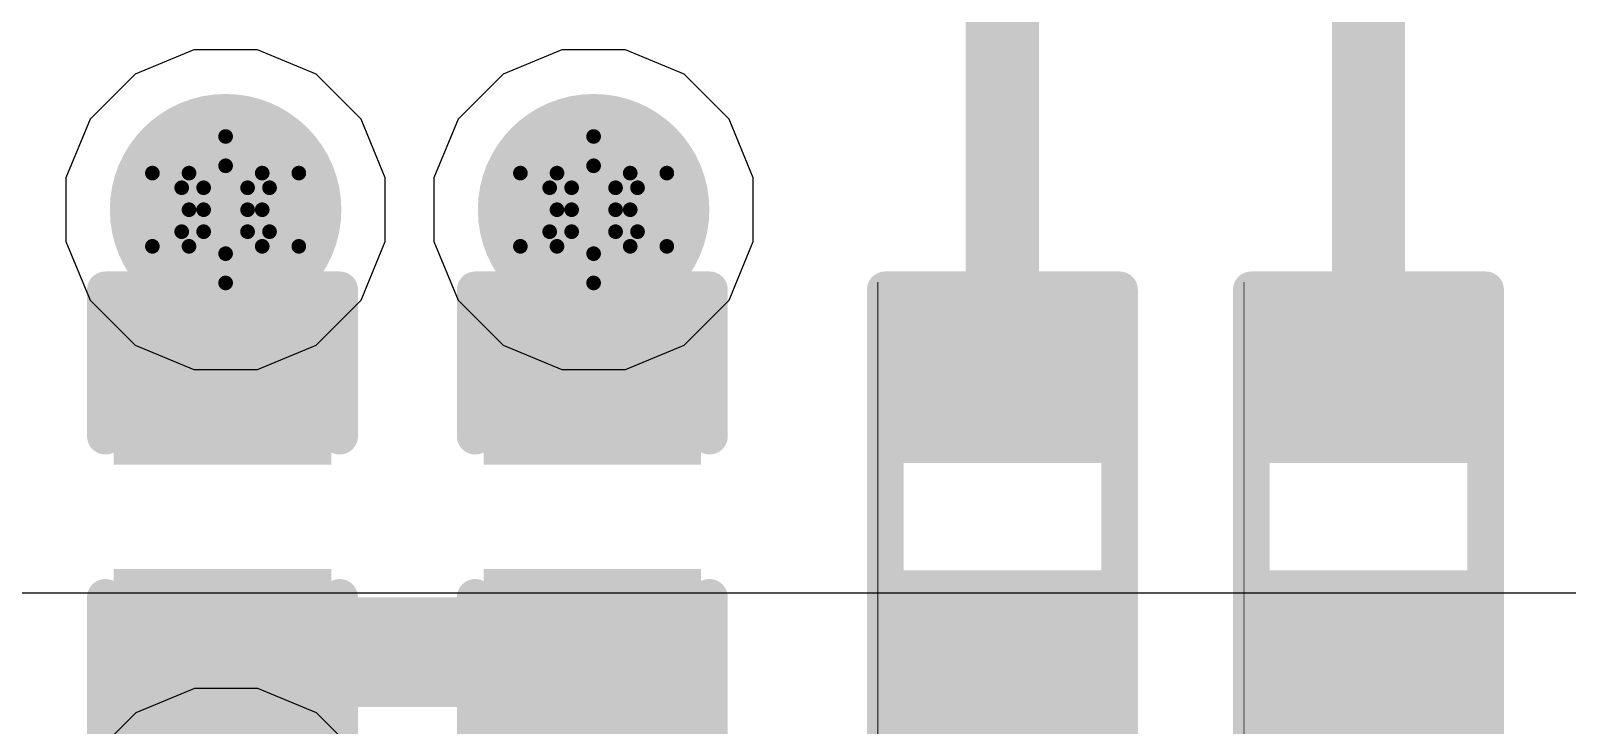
# Model space of a CAD drawing. Header units: inches. Extents: x -5 to 5328, y -4 to 5281.
# Drawn here: x 119.57 to 124.9, y 28.39 to 30.8 of the extents above; entities that cross this region are included whole.
import ezdxf

# ---------------------------------------------------------------- set-up
doc = ezdxf.new("R2010")
doc.units = ezdxf.units.IN
for name, color, linetype in [('Bottom Layer', 5, 'Continuous'), ('Bottom Solder', 6, 'Continuous'), ('Drill Drawing', 1, 'Continuous'), ('Layer 1', 16, 'Continuous'), ('Layer 2', 76, 'Continuous'), ('Top Layer', 1, 'Continuous'), ('Top Overlay', 2, 'Continuous'), ('Top Paste', 8, 'Continuous'), ('Top Solder', 216, 'Continuous'), ('Via Holes', 16, 'Continuous')]:
    doc.layers.add(name, color=color, linetype=linetype)

# ---------------------------------------------------------------- blocks, each defined once
blk = doc.blocks.new('R___0402_78')
at = {"layer": 'Top Layer'}
for points in [[(-0.6985, -0.3175), (-0.6985, 0.3175), (-0.2413, 0.3175), (-0.2413, -0.3175)], [(0.2413, -0.3175), (0.2413, 0.3175), (0.6985, 0.3175), (0.6985, -0.3175)]]:
    blk.add_hatch(color=1, dxfattribs=at).paths.add_polyline_path(points)
at = {"layer": 'Top Paste'}
for points in [[(-0.6985, -0.3175), (-0.6985, 0.3175), (-0.2413, 0.3175), (-0.2413, -0.3175)], [(0.2413, -0.3175), (0.2413, 0.3175), (0.6985, 0.3175), (0.6985, -0.3175)]]:
    blk.add_hatch(color=8, dxfattribs=at).paths.add_polyline_path(points)
at = {"layer": 'Top Solder'}
for points in [[(-0.7535, -0.3725), (-0.7535, 0.3725), (-0.1863, 0.3725), (-0.1863, -0.3725)], [(0.1863, -0.3725), (0.1863, 0.3725), (0.7535, 0.3725), (0.7535, -0.3725)]]:
    blk.add_hatch(color=216, dxfattribs=at).paths.add_polyline_path(points)
at = {"layer": 'Top Overlay'}
for points in [[(-0.7874, -0.4064, 0.127, 0.127, 0), (-0.7874, 0.4064, 0.127, 0.127, 0)], [(0.7874, 0.4064, 0.127, 0.127, 0), (-0.7874, 0.4064, 0.127, 0.127, 0)], [(0.7874, -0.4064, 0.127, 0.127, 0), (0.7874, 0.4064, 0.127, 0.127, 0)], [(0.7874, -0.4064, 0.127, 0.127, 0), (-0.7874, -0.4064, 0.127, 0.127, 0)], [(0.8128, -0.4318, 0.00323, 0.00323, 0), (-0.8128, -0.4318, 0.00323, 0.00323, 0)]]:
    blk.add_lwpolyline(points, format="xyseb", dxfattribs=at)
for points in [[(-0.8191, 0.4064, 0.0635, 0.0635, 1), (-0.7556, 0.4064, 0.0635, 0.0635, 1)], [(-0.8191, 0.4064, 0.0635, 0.0635, 1), (-0.7556, 0.4064, 0.0635, 0.0635, 1)], [(0.7556, 0.4064, 0.0635, 0.0635, 1), (0.8191, 0.4064, 0.0635, 0.0635, 1)], [(0.7556, 0.4064, 0.0635, 0.0635, 1), (0.8191, 0.4064, 0.0635, 0.0635, 1)], [(-0.8191, -0.4064, 0.0635, 0.0635, 1), (-0.7556, -0.4064, 0.0635, 0.0635, 1)], [(-0.8191, -0.4064, 0.0635, 0.0635, 1), (-0.7556, -0.4064, 0.0635, 0.0635, 1)], [(0.7556, -0.4064, 0.0635, 0.0635, 1), (0.8191, -0.4064, 0.0635, 0.0635, 1)], [(0.7556, -0.4064, 0.0635, 0.0635, 1), (0.8191, -0.4064, 0.0635, 0.0635, 1)], [(-0.8136, -0.4318, 0.00161, 0.00161, 1), (-0.812, -0.4318, 0.00161, 0.00161, 1)], [(0.812, -0.4318, 0.00161, 0.00161, 1), (0.8136, -0.4318, 0.00161, 0.00161, 1)]]:
    blk.add_lwpolyline(points, format="xyseb", close=True, dxfattribs=at)
blk = doc.blocks.new('R___0402_79')
at = {"layer": 'Top Layer'}
for points in [[(-0.6985, -0.3175), (-0.6985, 0.3175), (-0.2413, 0.3175), (-0.2413, -0.3175)], [(0.2413, -0.3175), (0.2413, 0.3175), (0.6985, 0.3175), (0.6985, -0.3175)]]:
    blk.add_hatch(color=1, dxfattribs=at).paths.add_polyline_path(points)
at = {"layer": 'Top Paste'}
for points in [[(-0.6985, -0.3175), (-0.6985, 0.3175), (-0.2413, 0.3175), (-0.2413, -0.3175)], [(0.2413, -0.3175), (0.2413, 0.3175), (0.6985, 0.3175), (0.6985, -0.3175)]]:
    blk.add_hatch(color=8, dxfattribs=at).paths.add_polyline_path(points)
at = {"layer": 'Top Solder'}
for points in [[(-0.7535, -0.3725), (-0.7535, 0.3725), (-0.1863, 0.3725), (-0.1863, -0.3725)], [(0.1863, -0.3725), (0.1863, 0.3725), (0.7535, 0.3725), (0.7535, -0.3725)]]:
    blk.add_hatch(color=216, dxfattribs=at).paths.add_polyline_path(points)
at = {"layer": 'Top Overlay'}
for points in [[(-0.7874, -0.4064, 0.127, 0.127, 0), (-0.7874, 0.4064, 0.127, 0.127, 0)], [(0.7874, 0.4064, 0.127, 0.127, 0), (-0.7874, 0.4064, 0.127, 0.127, 0)], [(0.7874, -0.4064, 0.127, 0.127, 0), (0.7874, 0.4064, 0.127, 0.127, 0)], [(0.7874, -0.4064, 0.127, 0.127, 0), (-0.7874, -0.4064, 0.127, 0.127, 0)], [(0.8128, -0.4318, 0.00323, 0.00323, 0), (-0.8128, -0.4318, 0.00323, 0.00323, 0)]]:
    blk.add_lwpolyline(points, format="xyseb", dxfattribs=at)
for points in [[(-0.8191, 0.4064, 0.0635, 0.0635, 1), (-0.7556, 0.4064, 0.0635, 0.0635, 1)], [(-0.8191, 0.4064, 0.0635, 0.0635, 1), (-0.7556, 0.4064, 0.0635, 0.0635, 1)], [(0.7556, 0.4064, 0.0635, 0.0635, 1), (0.8191, 0.4064, 0.0635, 0.0635, 1)], [(0.7556, 0.4064, 0.0635, 0.0635, 1), (0.8191, 0.4064, 0.0635, 0.0635, 1)], [(-0.8191, -0.4064, 0.0635, 0.0635, 1), (-0.7556, -0.4064, 0.0635, 0.0635, 1)], [(-0.8191, -0.4064, 0.0635, 0.0635, 1), (-0.7556, -0.4064, 0.0635, 0.0635, 1)], [(0.7556, -0.4064, 0.0635, 0.0635, 1), (0.8191, -0.4064, 0.0635, 0.0635, 1)], [(0.7556, -0.4064, 0.0635, 0.0635, 1), (0.8191, -0.4064, 0.0635, 0.0635, 1)], [(-0.8136, -0.4318, 0.00161, 0.00161, 1), (-0.812, -0.4318, 0.00161, 0.00161, 1)], [(0.812, -0.4318, 0.00161, 0.00161, 1), (0.8136, -0.4318, 0.00161, 0.00161, 1)]]:
    blk.add_lwpolyline(points, format="xyseb", close=True, dxfattribs=at)
blk = doc.blocks.new('C___0402_164')
at = {"layer": 'Top Layer'}
for points in [[(-0.6985, -0.3175), (-0.6985, 0.3175), (-0.2413, 0.3175), (-0.2413, -0.3175)], [(0.2413, -0.3175), (0.2413, 0.3175), (0.6985, 0.3175), (0.6985, -0.3175)]]:
    blk.add_hatch(color=1, dxfattribs=at).paths.add_polyline_path(points)
at = {"layer": 'Top Paste'}
for points in [[(-0.6985, -0.3175), (-0.6985, 0.3175), (-0.2413, 0.3175), (-0.2413, -0.3175)], [(0.2413, -0.3175), (0.2413, 0.3175), (0.6985, 0.3175), (0.6985, -0.3175)]]:
    blk.add_hatch(color=8, dxfattribs=at).paths.add_polyline_path(points)
at = {"layer": 'Top Solder'}
for points in [[(-0.7585, -0.3775), (-0.7585, 0.3775), (-0.1813, 0.3775), (-0.1813, -0.3775)], [(0.1813, -0.3775), (0.1813, 0.3775), (0.7585, 0.3775), (0.7585, -0.3775)]]:
    blk.add_hatch(color=216, dxfattribs=at).paths.add_polyline_path(points)
at = {"layer": 'Top Overlay'}
for points in [[(-0.2794, 0.4064, 0.127, 0.127, 0), (-0.7874, 0.4064, 0.127, 0.127, 0)], [(-0.7874, -0.4064, 0.127, 0.127, 0), (-0.7874, 0.4064, 0.127, 0.127, 0)], [(0.7874, 0.4064, 0.127, 0.127, 0), (0.2794, 0.4064, 0.127, 0.127, 0)], [(0.7874, -0.4064, 0.127, 0.127, 0), (0.7874, 0.4064, 0.127, 0.127, 0)], [(-0.2794, -0.4064, 0.127, 0.127, 0), (-0.7874, -0.4064, 0.127, 0.127, 0)], [(0.2794, -0.4064, 0.127, 0.127, 0), (0.7874, -0.4064, 0.127, 0.127, 0)]]:
    blk.add_lwpolyline(points, format="xyseb", dxfattribs=at)
for points in [[(-0.8191, 0.4064, 0.0635, 0.0635, 1), (-0.7556, 0.4064, 0.0635, 0.0635, 1)], [(-0.8191, 0.4064, 0.0635, 0.0635, 1), (-0.7556, 0.4064, 0.0635, 0.0635, 1)], [(-0.3111, 0.4064, 0.0635, 0.0635, 1), (-0.2477, 0.4064, 0.0635, 0.0635, 1)], [(0.2477, 0.4064, 0.0635, 0.0635, 1), (0.3112, 0.4064, 0.0635, 0.0635, 1)], [(0.7556, 0.4064, 0.0635, 0.0635, 1), (0.8191, 0.4064, 0.0635, 0.0635, 1)], [(0.7556, 0.4064, 0.0635, 0.0635, 1), (0.8191, 0.4064, 0.0635, 0.0635, 1)], [(-0.8191, -0.4064, 0.0635, 0.0635, 1), (-0.7556, -0.4064, 0.0635, 0.0635, 1)], [(-0.8191, -0.4064, 0.0635, 0.0635, 1), (-0.7556, -0.4064, 0.0635, 0.0635, 1)], [(-0.3111, -0.4064, 0.0635, 0.0635, 1), (-0.2477, -0.4064, 0.0635, 0.0635, 1)], [(0.2477, -0.4064, 0.0635, 0.0635, 1), (0.3112, -0.4064, 0.0635, 0.0635, 1)], [(0.7556, -0.4064, 0.0635, 0.0635, 1), (0.8191, -0.4064, 0.0635, 0.0635, 1)], [(0.7556, -0.4064, 0.0635, 0.0635, 1), (0.8191, -0.4064, 0.0635, 0.0635, 1)]]:
    blk.add_lwpolyline(points, format="xyseb", close=True, dxfattribs=at)
blk = doc.blocks.new('C___0402_165')
at = {"layer": 'Top Layer'}
for points in [[(-0.6985, -0.3175), (-0.6985, 0.3175), (-0.2413, 0.3175), (-0.2413, -0.3175)], [(0.2413, -0.3175), (0.2413, 0.3175), (0.6985, 0.3175), (0.6985, -0.3175)]]:
    blk.add_hatch(color=1, dxfattribs=at).paths.add_polyline_path(points)
at = {"layer": 'Top Paste'}
for points in [[(-0.6985, -0.3175), (-0.6985, 0.3175), (-0.2413, 0.3175), (-0.2413, -0.3175)], [(0.2413, -0.3175), (0.2413, 0.3175), (0.6985, 0.3175), (0.6985, -0.3175)]]:
    blk.add_hatch(color=8, dxfattribs=at).paths.add_polyline_path(points)
at = {"layer": 'Top Solder'}
for points in [[(-0.7585, -0.3775), (-0.7585, 0.3775), (-0.1813, 0.3775), (-0.1813, -0.3775)], [(0.1813, -0.3775), (0.1813, 0.3775), (0.7585, 0.3775), (0.7585, -0.3775)]]:
    blk.add_hatch(color=216, dxfattribs=at).paths.add_polyline_path(points)
at = {"layer": 'Top Overlay'}
for points in [[(-0.2794, 0.4064, 0.127, 0.127, 0), (-0.7874, 0.4064, 0.127, 0.127, 0)], [(-0.7874, -0.4064, 0.127, 0.127, 0), (-0.7874, 0.4064, 0.127, 0.127, 0)], [(0.7874, 0.4064, 0.127, 0.127, 0), (0.2794, 0.4064, 0.127, 0.127, 0)], [(0.7874, -0.4064, 0.127, 0.127, 0), (0.7874, 0.4064, 0.127, 0.127, 0)], [(-0.2794, -0.4064, 0.127, 0.127, 0), (-0.7874, -0.4064, 0.127, 0.127, 0)], [(0.7874, -0.4064, 0.127, 0.127, 0), (0.2794, -0.4064, 0.127, 0.127, 0)]]:
    blk.add_lwpolyline(points, format="xyseb", dxfattribs=at)
for points in [[(-0.8191, 0.4064, 0.0635, 0.0635, 1), (-0.7556, 0.4064, 0.0635, 0.0635, 1)], [(-0.8191, 0.4064, 0.0635, 0.0635, 1), (-0.7556, 0.4064, 0.0635, 0.0635, 1)], [(-0.3111, 0.4064, 0.0635, 0.0635, 1), (-0.2477, 0.4064, 0.0635, 0.0635, 1)], [(0.2477, 0.4064, 0.0635, 0.0635, 1), (0.3111, 0.4064, 0.0635, 0.0635, 1)], [(0.7556, 0.4064, 0.0635, 0.0635, 1), (0.8191, 0.4064, 0.0635, 0.0635, 1)], [(0.7556, 0.4064, 0.0635, 0.0635, 1), (0.8191, 0.4064, 0.0635, 0.0635, 1)], [(-0.8191, -0.4064, 0.0635, 0.0635, 1), (-0.7556, -0.4064, 0.0635, 0.0635, 1)], [(-0.8191, -0.4064, 0.0635, 0.0635, 1), (-0.7556, -0.4064, 0.0635, 0.0635, 1)], [(-0.3111, -0.4064, 0.0635, 0.0635, 1), (-0.2477, -0.4064, 0.0635, 0.0635, 1)], [(0.2477, -0.4064, 0.0635, 0.0635, 1), (0.3111, -0.4064, 0.0635, 0.0635, 1)], [(0.7556, -0.4064, 0.0635, 0.0635, 1), (0.8191, -0.4064, 0.0635, 0.0635, 1)], [(0.7556, -0.4064, 0.0635, 0.0635, 1), (0.8191, -0.4064, 0.0635, 0.0635, 1)]]:
    blk.add_lwpolyline(points, format="xyseb", close=True, dxfattribs=at)

msp = doc.modelspace()

# ---------------------------------------------------------------- hatches: boundary and pattern name
at = {"layer": 'Bottom Layer'}
h = msp.add_hatch(color=5, dxfattribs=at)
edge = h.paths.add_edge_path()
edge.add_arc((120.2414, 30.1822), 0.3, 0, 360)
h = msp.add_hatch(color=5, dxfattribs=at)
edge = h.paths.add_edge_path()
edge.add_arc((121.5179, 30.1822), 0.3, 0, 360)
at = {"layer": 'Bottom Solder'}
h = msp.add_hatch(color=6, dxfattribs=at)
edge = h.paths.add_edge_path()
edge.add_arc((120.2414, 30.1822), 0.4016, 0, 360)
h = msp.add_hatch(color=6, dxfattribs=at)
edge = h.paths.add_edge_path()
edge.add_arc((121.5179, 30.1822), 0.4016, 0, 360)
at = {"layer": 'Layer 1'}
h = msp.add_hatch(color=16, dxfattribs=at)
edge = h.paths.add_edge_path()
edge.add_arc((120.2414, 30.1822), 0.3, 0, 360)
h = msp.add_hatch(color=16, dxfattribs=at)
edge = h.paths.add_edge_path()
edge.add_arc((121.5179, 30.1822), 0.3, 0, 360)
at = {"layer": 'Layer 2'}
h = msp.add_hatch(color=76, dxfattribs=at)
edge = h.paths.add_edge_path()
edge.add_arc((120.2414, 30.1822), 0.3, 0, 360)
h = msp.add_hatch(color=76, dxfattribs=at)
edge = h.paths.add_edge_path()
edge.add_arc((121.5179, 30.1822), 0.3, 0, 360)
at = {"layer": 'Top Layer'}
h = msp.add_hatch(color=1, dxfattribs=at)
edge = h.paths.add_edge_path()
edge.add_arc((120.2414, 30.1822), 0.3, 0, 360)
h = msp.add_hatch(color=1, dxfattribs=at)
edge = h.paths.add_edge_path()
edge.add_arc((121.5179, 30.1822), 0.3, 0, 360)
at = {"layer": 'Top Solder'}
h = msp.add_hatch(color=216, dxfattribs=at)
edge = h.paths.add_edge_path()
edge.add_arc((120.2414, 30.1822), 0.4016, 0, 360)
h = msp.add_hatch(color=216, dxfattribs=at)
edge = h.paths.add_edge_path()
edge.add_arc((121.5179, 30.1822), 0.4016, 0, 360)
at = {"layer": 'Via Holes'}
h = msp.add_hatch(color=7, dxfattribs=at)
edge = h.paths.add_edge_path()
edge.add_arc((120.2414, 30.1822), 0.15, 0, 360)
h = msp.add_hatch(color=7, dxfattribs=at)
edge = h.paths.add_edge_path()
edge.add_arc((121.5179, 30.1822), 0.15, 0, 360)

# ---------------------------------------------------------------- linework, layer by layer
at = {"layer": 'Bottom Layer'}
for p, q in [((120.1332, 28.5215), (119.9295, 28.4371)), ((120.3536, 28.5215), (120.1332, 28.5215)), ((120.5572, 28.4371), (120.3536, 28.5215)), ((119.9295, 28.4371), (119.7737, 28.2813)), ((120.713, 28.2813), (120.5572, 28.4371))]:
    msp.add_line(p, q, dxfattribs=at)
at = {"layer": 'Drill Drawing'}
for points in [[(120.1144, 30.3092, 0.0508, 0.0508, 0), (120.2414, 30.4362, 0.0508, 0.0508, 0)], [(120.2414, 30.4362, 0.0508, 0.0508, 0), (120.3684, 30.3092, 0.0508, 0.0508, 0)], [(121.3909, 30.3092, 0.0508, 0.0508, 0), (121.5179, 30.4362, 0.0508, 0.0508, 0)], [(121.5179, 30.4362, 0.0508, 0.0508, 0), (121.6449, 30.3092, 0.0508, 0.0508, 0)], [(119.9874, 30.3092, 0.0508, 0.0508, 0), (120.1144, 30.1822, 0.0508, 0.0508, 0)], [(119.9874, 30.3092, 0.0508, 0.0508, 0), (120.1144, 30.3092, 0.0508, 0.0508, 0)], [(120.1652, 30.2584, 0.0508, 0.0508, 0), (120.2414, 30.3346, 0.0508, 0.0508, 0)], [(120.2414, 30.3346, 0.0508, 0.0508, 0), (120.3176, 30.2584, 0.0508, 0.0508, 0)], [(120.3684, 30.3092, 0.0508, 0.0508, 0), (120.4954, 30.3092, 0.0508, 0.0508, 0)], [(120.3684, 30.1822, 0.0508, 0.0508, 0), (120.4954, 30.3092, 0.0508, 0.0508, 0)], [(121.2639, 30.3092, 0.0508, 0.0508, 0), (121.3909, 30.1822, 0.0508, 0.0508, 0)], [(121.2639, 30.3092, 0.0508, 0.0508, 0), (121.3909, 30.3092, 0.0508, 0.0508, 0)], [(121.4417, 30.2584, 0.0508, 0.0508, 0), (121.5179, 30.3346, 0.0508, 0.0508, 0)], [(121.5179, 30.3346, 0.0508, 0.0508, 0), (121.5941, 30.2584, 0.0508, 0.0508, 0)], [(121.6449, 30.3092, 0.0508, 0.0508, 0), (121.7719, 30.3092, 0.0508, 0.0508, 0)], [(121.6449, 30.1822, 0.0508, 0.0508, 0), (121.7719, 30.3092, 0.0508, 0.0508, 0)], [(120.089, 30.2584, 0.0508, 0.0508, 0), (120.1652, 30.1822, 0.0508, 0.0508, 0)], [(120.089, 30.2584, 0.0508, 0.0508, 0), (120.1652, 30.2584, 0.0508, 0.0508, 0)], [(120.3176, 30.2584, 0.0508, 0.0508, 0), (120.3938, 30.2584, 0.0508, 0.0508, 0)], [(120.3176, 30.1822, 0.0508, 0.0508, 0), (120.3938, 30.2584, 0.0508, 0.0508, 0)], [(121.3655, 30.2584, 0.0508, 0.0508, 0), (121.4417, 30.1822, 0.0508, 0.0508, 0)], [(121.3655, 30.2584, 0.0508, 0.0508, 0), (121.4417, 30.2584, 0.0508, 0.0508, 0)], [(121.5941, 30.2584, 0.0508, 0.0508, 0), (121.6703, 30.2584, 0.0508, 0.0508, 0)], [(121.5941, 30.1822, 0.0508, 0.0508, 0), (121.6703, 30.2584, 0.0508, 0.0508, 0)], [(119.9874, 30.0552, 0.0508, 0.0508, 0), (120.1144, 30.1822, 0.0508, 0.0508, 0)], [(120.089, 30.106, 0.0508, 0.0508, 0), (120.1652, 30.1822, 0.0508, 0.0508, 0)], [(120.3176, 30.1822, 0.0508, 0.0508, 0), (120.3938, 30.106, 0.0508, 0.0508, 0)], [(120.3684, 30.1822, 0.0508, 0.0508, 0), (120.4954, 30.0552, 0.0508, 0.0508, 0)], [(121.2639, 30.0552, 0.0508, 0.0508, 0), (121.3909, 30.1822, 0.0508, 0.0508, 0)], [(121.3655, 30.106, 0.0508, 0.0508, 0), (121.4417, 30.1822, 0.0508, 0.0508, 0)], [(121.5941, 30.1822, 0.0508, 0.0508, 0), (121.6703, 30.106, 0.0508, 0.0508, 0)], [(121.6449, 30.1822, 0.0508, 0.0508, 0), (121.7719, 30.0552, 0.0508, 0.0508, 0)], [(120.089, 30.106, 0.0508, 0.0508, 0), (120.1652, 30.106, 0.0508, 0.0508, 0)], [(120.1652, 30.106, 0.0508, 0.0508, 0), (120.2414, 30.0298, 0.0508, 0.0508, 0)], [(120.2414, 30.0298, 0.0508, 0.0508, 0), (120.3176, 30.106, 0.0508, 0.0508, 0)], [(120.3176, 30.106, 0.0508, 0.0508, 0), (120.3938, 30.106, 0.0508, 0.0508, 0)], [(121.3655, 30.106, 0.0508, 0.0508, 0), (121.4417, 30.106, 0.0508, 0.0508, 0)], [(121.4417, 30.106, 0.0508, 0.0508, 0), (121.5179, 30.0298, 0.0508, 0.0508, 0)], [(121.5179, 30.0298, 0.0508, 0.0508, 0), (121.5941, 30.106, 0.0508, 0.0508, 0)], [(121.5941, 30.106, 0.0508, 0.0508, 0), (121.6703, 30.106, 0.0508, 0.0508, 0)], [(119.9874, 30.0552, 0.0508, 0.0508, 0), (120.1144, 30.0552, 0.0508, 0.0508, 0)], [(120.1144, 30.0552, 0.0508, 0.0508, 0), (120.2414, 29.9282, 0.0508, 0.0508, 0)], [(120.2414, 29.9282, 0.0508, 0.0508, 0), (120.3684, 30.0552, 0.0508, 0.0508, 0)], [(120.3684, 30.0552, 0.0508, 0.0508, 0), (120.4954, 30.0552, 0.0508, 0.0508, 0)], [(121.2639, 30.0552, 0.0508, 0.0508, 0), (121.3909, 30.0552, 0.0508, 0.0508, 0)], [(121.3909, 30.0552, 0.0508, 0.0508, 0), (121.5179, 29.9282, 0.0508, 0.0508, 0)], [(121.5179, 29.9282, 0.0508, 0.0508, 0), (121.6449, 30.0552, 0.0508, 0.0508, 0)], [(121.6449, 30.0552, 0.0508, 0.0508, 0), (121.7719, 30.0552, 0.0508, 0.0508, 0)]]:
    msp.add_lwpolyline(points, format="xyseb", dxfattribs=at)
for points in [[(120.2287, 30.4362, 0.0254, 0.0254, 1), (120.2541, 30.4362, 0.0254, 0.0254, 1)], [(120.2287, 30.4362, 0.0254, 0.0254, 1), (120.2541, 30.4362, 0.0254, 0.0254, 1)], [(121.5052, 30.4362, 0.0254, 0.0254, 1), (121.5306, 30.4362, 0.0254, 0.0254, 1)], [(121.5052, 30.4362, 0.0254, 0.0254, 1), (121.5306, 30.4362, 0.0254, 0.0254, 1)], [(119.9747, 30.3092, 0.0254, 0.0254, 1), (120.0001, 30.3092, 0.0254, 0.0254, 1)], [(119.9747, 30.3092, 0.0254, 0.0254, 1), (120.0001, 30.3092, 0.0254, 0.0254, 1)], [(120.1017, 30.3092, 0.0254, 0.0254, 1), (120.1271, 30.3092, 0.0254, 0.0254, 1)], [(120.1017, 30.3092, 0.0254, 0.0254, 1), (120.1271, 30.3092, 0.0254, 0.0254, 1)], [(120.2287, 30.3346, 0.0254, 0.0254, 1), (120.2541, 30.3346, 0.0254, 0.0254, 1)], [(120.2287, 30.3346, 0.0254, 0.0254, 1), (120.2541, 30.3346, 0.0254, 0.0254, 1)], [(120.3557, 30.3092, 0.0254, 0.0254, 1), (120.3811, 30.3092, 0.0254, 0.0254, 1)], [(120.3557, 30.3092, 0.0254, 0.0254, 1), (120.3811, 30.3092, 0.0254, 0.0254, 1)], [(120.4827, 30.3092, 0.0254, 0.0254, 1), (120.5081, 30.3092, 0.0254, 0.0254, 1)], [(120.4827, 30.3092, 0.0254, 0.0254, 1), (120.5081, 30.3092, 0.0254, 0.0254, 1)], [(121.2512, 30.3092, 0.0254, 0.0254, 1), (121.2766, 30.3092, 0.0254, 0.0254, 1)], [(121.2512, 30.3092, 0.0254, 0.0254, 1), (121.2766, 30.3092, 0.0254, 0.0254, 1)], [(121.3782, 30.3092, 0.0254, 0.0254, 1), (121.4036, 30.3092, 0.0254, 0.0254, 1)], [(121.3782, 30.3092, 0.0254, 0.0254, 1), (121.4036, 30.3092, 0.0254, 0.0254, 1)], [(121.5052, 30.3346, 0.0254, 0.0254, 1), (121.5306, 30.3346, 0.0254, 0.0254, 1)], [(121.5052, 30.3346, 0.0254, 0.0254, 1), (121.5306, 30.3346, 0.0254, 0.0254, 1)], [(121.6322, 30.3092, 0.0254, 0.0254, 1), (121.6576, 30.3092, 0.0254, 0.0254, 1)], [(121.6322, 30.3092, 0.0254, 0.0254, 1), (121.6576, 30.3092, 0.0254, 0.0254, 1)], [(121.7592, 30.3092, 0.0254, 0.0254, 1), (121.7846, 30.3092, 0.0254, 0.0254, 1)], [(121.7592, 30.3092, 0.0254, 0.0254, 1), (121.7846, 30.3092, 0.0254, 0.0254, 1)], [(120.0763, 30.2584, 0.0254, 0.0254, 1), (120.1017, 30.2584, 0.0254, 0.0254, 1)], [(120.0763, 30.2584, 0.0254, 0.0254, 1), (120.1017, 30.2584, 0.0254, 0.0254, 1)], [(120.1525, 30.2584, 0.0254, 0.0254, 1), (120.1779, 30.2584, 0.0254, 0.0254, 1)], [(120.1525, 30.2584, 0.0254, 0.0254, 1), (120.1779, 30.2584, 0.0254, 0.0254, 1)], [(120.3049, 30.2584, 0.0254, 0.0254, 1), (120.3303, 30.2584, 0.0254, 0.0254, 1)], [(120.3049, 30.2584, 0.0254, 0.0254, 1), (120.3303, 30.2584, 0.0254, 0.0254, 1)], [(120.3811, 30.2584, 0.0254, 0.0254, 1), (120.4065, 30.2584, 0.0254, 0.0254, 1)], [(120.3811, 30.2584, 0.0254, 0.0254, 1), (120.4065, 30.2584, 0.0254, 0.0254, 1)], [(121.3528, 30.2584, 0.0254, 0.0254, 1), (121.3782, 30.2584, 0.0254, 0.0254, 1)], [(121.3528, 30.2584, 0.0254, 0.0254, 1), (121.3782, 30.2584, 0.0254, 0.0254, 1)], [(121.429, 30.2584, 0.0254, 0.0254, 1), (121.4544, 30.2584, 0.0254, 0.0254, 1)], [(121.429, 30.2584, 0.0254, 0.0254, 1), (121.4544, 30.2584, 0.0254, 0.0254, 1)], [(121.5814, 30.2584, 0.0254, 0.0254, 1), (121.6068, 30.2584, 0.0254, 0.0254, 1)], [(121.5814, 30.2584, 0.0254, 0.0254, 1), (121.6068, 30.2584, 0.0254, 0.0254, 1)], [(121.6576, 30.2584, 0.0254, 0.0254, 1), (121.683, 30.2584, 0.0254, 0.0254, 1)], [(121.6576, 30.2584, 0.0254, 0.0254, 1), (121.683, 30.2584, 0.0254, 0.0254, 1)], [(120.1017, 30.1822, 0.0254, 0.0254, 1), (120.1271, 30.1822, 0.0254, 0.0254, 1)], [(120.1017, 30.1822, 0.0254, 0.0254, 1), (120.1271, 30.1822, 0.0254, 0.0254, 1)], [(120.1525, 30.1822, 0.0254, 0.0254, 1), (120.1779, 30.1822, 0.0254, 0.0254, 1)], [(120.1525, 30.1822, 0.0254, 0.0254, 1), (120.1779, 30.1822, 0.0254, 0.0254, 1)], [(120.3049, 30.1822, 0.0254, 0.0254, 1), (120.3303, 30.1822, 0.0254, 0.0254, 1)], [(120.3049, 30.1822, 0.0254, 0.0254, 1), (120.3303, 30.1822, 0.0254, 0.0254, 1)], [(120.3557, 30.1822, 0.0254, 0.0254, 1), (120.3811, 30.1822, 0.0254, 0.0254, 1)], [(120.3557, 30.1822, 0.0254, 0.0254, 1), (120.3811, 30.1822, 0.0254, 0.0254, 1)], [(121.3782, 30.1822, 0.0254, 0.0254, 1), (121.4036, 30.1822, 0.0254, 0.0254, 1)], [(121.3782, 30.1822, 0.0254, 0.0254, 1), (121.4036, 30.1822, 0.0254, 0.0254, 1)], [(121.429, 30.1822, 0.0254, 0.0254, 1), (121.4544, 30.1822, 0.0254, 0.0254, 1)], [(121.429, 30.1822, 0.0254, 0.0254, 1), (121.4544, 30.1822, 0.0254, 0.0254, 1)], [(121.5814, 30.1822, 0.0254, 0.0254, 1), (121.6068, 30.1822, 0.0254, 0.0254, 1)], [(121.5814, 30.1822, 0.0254, 0.0254, 1), (121.6068, 30.1822, 0.0254, 0.0254, 1)], [(121.6322, 30.1822, 0.0254, 0.0254, 1), (121.6576, 30.1822, 0.0254, 0.0254, 1)], [(121.6322, 30.1822, 0.0254, 0.0254, 1), (121.6576, 30.1822, 0.0254, 0.0254, 1)], [(120.0763, 30.106, 0.0254, 0.0254, 1), (120.1017, 30.106, 0.0254, 0.0254, 1)], [(120.0763, 30.106, 0.0254, 0.0254, 1), (120.1017, 30.106, 0.0254, 0.0254, 1)], [(120.1525, 30.106, 0.0254, 0.0254, 1), (120.1779, 30.106, 0.0254, 0.0254, 1)], [(120.1525, 30.106, 0.0254, 0.0254, 1), (120.1779, 30.106, 0.0254, 0.0254, 1)], [(120.3049, 30.106, 0.0254, 0.0254, 1), (120.3303, 30.106, 0.0254, 0.0254, 1)], [(120.3049, 30.106, 0.0254, 0.0254, 1), (120.3303, 30.106, 0.0254, 0.0254, 1)], [(120.3811, 30.106, 0.0254, 0.0254, 1), (120.4065, 30.106, 0.0254, 0.0254, 1)], [(120.3811, 30.106, 0.0254, 0.0254, 1), (120.4065, 30.106, 0.0254, 0.0254, 1)], [(121.3528, 30.106, 0.0254, 0.0254, 1), (121.3782, 30.106, 0.0254, 0.0254, 1)], [(121.3528, 30.106, 0.0254, 0.0254, 1), (121.3782, 30.106, 0.0254, 0.0254, 1)], [(121.429, 30.106, 0.0254, 0.0254, 1), (121.4544, 30.106, 0.0254, 0.0254, 1)], [(121.429, 30.106, 0.0254, 0.0254, 1), (121.4544, 30.106, 0.0254, 0.0254, 1)], [(121.5814, 30.106, 0.0254, 0.0254, 1), (121.6068, 30.106, 0.0254, 0.0254, 1)], [(121.5814, 30.106, 0.0254, 0.0254, 1), (121.6068, 30.106, 0.0254, 0.0254, 1)], [(121.6576, 30.106, 0.0254, 0.0254, 1), (121.683, 30.106, 0.0254, 0.0254, 1)], [(121.6576, 30.106, 0.0254, 0.0254, 1), (121.683, 30.106, 0.0254, 0.0254, 1)], [(119.9747, 30.0552, 0.0254, 0.0254, 1), (120.0001, 30.0552, 0.0254, 0.0254, 1)], [(119.9747, 30.0552, 0.0254, 0.0254, 1), (120.0001, 30.0552, 0.0254, 0.0254, 1)], [(120.1017, 30.0552, 0.0254, 0.0254, 1), (120.1271, 30.0552, 0.0254, 0.0254, 1)], [(120.1017, 30.0552, 0.0254, 0.0254, 1), (120.1271, 30.0552, 0.0254, 0.0254, 1)], [(120.3557, 30.0552, 0.0254, 0.0254, 1), (120.3811, 30.0552, 0.0254, 0.0254, 1)], [(120.3557, 30.0552, 0.0254, 0.0254, 1), (120.3811, 30.0552, 0.0254, 0.0254, 1)], [(120.4827, 30.0552, 0.0254, 0.0254, 1), (120.5081, 30.0552, 0.0254, 0.0254, 1)], [(120.4827, 30.0552, 0.0254, 0.0254, 1), (120.5081, 30.0552, 0.0254, 0.0254, 1)], [(121.2512, 30.0552, 0.0254, 0.0254, 1), (121.2766, 30.0552, 0.0254, 0.0254, 1)], [(121.2512, 30.0552, 0.0254, 0.0254, 1), (121.2766, 30.0552, 0.0254, 0.0254, 1)], [(121.3782, 30.0552, 0.0254, 0.0254, 1), (121.4036, 30.0552, 0.0254, 0.0254, 1)], [(121.3782, 30.0552, 0.0254, 0.0254, 1), (121.4036, 30.0552, 0.0254, 0.0254, 1)], [(121.6322, 30.0552, 0.0254, 0.0254, 1), (121.6576, 30.0552, 0.0254, 0.0254, 1)], [(121.6322, 30.0552, 0.0254, 0.0254, 1), (121.6576, 30.0552, 0.0254, 0.0254, 1)], [(121.7592, 30.0552, 0.0254, 0.0254, 1), (121.7846, 30.0552, 0.0254, 0.0254, 1)], [(121.7592, 30.0552, 0.0254, 0.0254, 1), (121.7846, 30.0552, 0.0254, 0.0254, 1)], [(120.2287, 30.0298, 0.0254, 0.0254, 1), (120.2541, 30.0298, 0.0254, 0.0254, 1)], [(120.2287, 30.0298, 0.0254, 0.0254, 1), (120.2541, 30.0298, 0.0254, 0.0254, 1)], [(121.5052, 30.0298, 0.0254, 0.0254, 1), (121.5306, 30.0298, 0.0254, 0.0254, 1)], [(121.5052, 30.0298, 0.0254, 0.0254, 1), (121.5306, 30.0298, 0.0254, 0.0254, 1)], [(120.2287, 29.9282, 0.0254, 0.0254, 1), (120.2541, 29.9282, 0.0254, 0.0254, 1)], [(120.2287, 29.9282, 0.0254, 0.0254, 1), (120.2541, 29.9282, 0.0254, 0.0254, 1)], [(121.5052, 29.9282, 0.0254, 0.0254, 1), (121.5306, 29.9282, 0.0254, 0.0254, 1)], [(121.5052, 29.9282, 0.0254, 0.0254, 1), (121.5306, 29.9282, 0.0254, 0.0254, 1)]]:
    msp.add_lwpolyline(points, format="xyseb", close=True, dxfattribs=at)
at = {"layer": 'Layer 1'}
for p, q in [((120.1332, 28.5215), (119.9295, 28.4371)), ((120.3536, 28.5215), (120.1332, 28.5215)), ((120.5572, 28.4371), (120.3536, 28.5215)), ((119.9295, 28.4371), (119.7737, 28.2813)), ((120.713, 28.2813), (120.5572, 28.4371))]:
    msp.add_line(p, q, dxfattribs=at)
at = {"layer": 'Layer 2'}
for p, q in [((120.1313, 30.7362), (119.9276, 30.6518)), ((120.3516, 30.7362), (120.1313, 30.7362)), ((120.5553, 30.6518), (120.3516, 30.7362)), ((121.4077, 30.7362), (121.2041, 30.6518)), ((121.6281, 30.7362), (121.4077, 30.7362)), ((121.8317, 30.6518), (121.6281, 30.7362)), ((119.9276, 30.6518), (119.7718, 30.496)), ((120.7111, 30.496), (120.5553, 30.6518)), ((121.2041, 30.6518), (121.0482, 30.496)), ((121.9876, 30.496), (121.8317, 30.6518)), ((119.7718, 30.496), (119.6874, 30.2924)), ((120.7954, 30.2924), (120.7111, 30.496)), ((121.0482, 30.496), (120.9639, 30.2924)), ((122.0719, 30.2924), (121.9876, 30.496)), ((119.6874, 30.2924), (119.6874, 30.072)), ((120.7954, 30.072), (120.7954, 30.2924)), ((120.9639, 30.2924), (120.9639, 30.072)), ((122.0719, 30.072), (122.0719, 30.2924)), ((119.6874, 30.072), (119.7718, 29.8684)), ((120.7111, 29.8684), (120.7954, 30.072)), ((120.9639, 30.072), (121.0482, 29.8684)), ((121.9876, 29.8684), (122.0719, 30.072)), ((119.7718, 29.8684), (119.9276, 29.7125)), ((120.5553, 29.7125), (120.7111, 29.8684)), ((121.0482, 29.8684), (121.2041, 29.7125)), ((121.8317, 29.7125), (121.9876, 29.8684)), ((119.9276, 29.7125), (120.1313, 29.6282)), ((120.3516, 29.6282), (120.5553, 29.7125)), ((121.2041, 29.7125), (121.4077, 29.6282)), ((121.6281, 29.6282), (121.8317, 29.7125)), ((120.1313, 29.6282), (120.3516, 29.6282)), ((121.4077, 29.6282), (121.6281, 29.6282)), ((116.4411, 28.8535), (130.8683, 28.8535))]:
    msp.add_line(p, q, dxfattribs=at)
at = {"layer": 'Top Layer'}
for points in [[(124.2057, 29.587, 0.254, 0.254, 0), (124.2057, 33.6343, 0.254, 0.254, 0)], [(122.9359, 29.587, 0.254, 0.254, 0), (122.9359, 33.059, 0.254, 0.254, 0)], [(120.2361, 30.1768, 0.381, 0.381, 0), (120.2414, 30.1822, 0.381, 0.381, 0)], [(120.2361, 29.5923, 0.381, 0.381, 0), (120.2361, 30.1768, 0.381, 0.381, 0)], [(121.5157, 30.18, 0.381, 0.381, 0), (121.5179, 30.1822, 0.381, 0.381, 0)], [(121.5157, 29.5892, 0.381, 0.381, 0), (121.5157, 30.18, 0.381, 0.381, 0)], [(120.2307, 29.587, 0.381, 0.381, 0), (120.2361, 29.5923, 0.381, 0.381, 0)], [(121.5135, 29.587, 0.381, 0.381, 0), (121.5157, 29.5892, 0.381, 0.381, 0)], [(120.2307, 28.6472, 0.381, 0.381, 0), (121.5135, 28.6472, 0.381, 0.381, 0)], [(120.2307, 28.647, 0.381, 0.381, 0), (120.237, 28.6407, 0.381, 0.381, 0)], [(122.855, 28.6091, 0.381, 0.381, 0), (122.8931, 28.6472, 0.381, 0.381, 0)], [(122.8931, 28.6472, 0.381, 0.381, 0), (122.9359, 28.6472, 0.381, 0.381, 0)], [(120.237, 27.9738, 0.381, 0.381, 0), (120.237, 28.6407, 0.381, 0.381, 0)], [(122.855, 26.8699, 0.381, 0.381, 0), (122.855, 28.6091, 0.381, 0.381, 0)], [(124.1881, 26.3688, 0.254, 0.254, 0), (124.1881, 28.6435, 0.254, 0.254, 0)]]:
    msp.add_lwpolyline(points, format="xyseb", dxfattribs=at)
for points in [[(120.1408, 30.1768, 0.1905, 0.1905, 1), (120.3313, 30.1768, 0.1905, 0.1905, 1)], [(120.1408, 30.1768, 0.1905, 0.1905, 1), (120.3313, 30.1768, 0.1905, 0.1905, 1)], [(120.1462, 30.1822, 0.1905, 0.1905, 1), (120.3367, 30.1822, 0.1905, 0.1905, 1)], [(121.4204, 30.18, 0.1905, 0.1905, 1), (121.6109, 30.18, 0.1905, 0.1905, 1)], [(121.4204, 30.18, 0.1905, 0.1905, 1), (121.6109, 30.18, 0.1905, 0.1905, 1)], [(121.4227, 30.1822, 0.1905, 0.1905, 1), (121.6132, 30.1822, 0.1905, 0.1905, 1)], [(120.1355, 29.587, 0.1905, 0.1905, 1), (120.326, 29.587, 0.1905, 0.1905, 1)], [(120.1408, 29.5923, 0.1905, 0.1905, 1), (120.3313, 29.5923, 0.1905, 0.1905, 1)], [(120.1408, 29.5923, 0.1905, 0.1905, 1), (120.3313, 29.5923, 0.1905, 0.1905, 1)], [(121.4182, 29.587, 0.1905, 0.1905, 1), (121.6087, 29.587, 0.1905, 0.1905, 1)], [(121.4204, 29.5892, 0.1905, 0.1905, 1), (121.6109, 29.5892, 0.1905, 0.1905, 1)], [(121.4204, 29.5892, 0.1905, 0.1905, 1), (121.6109, 29.5892, 0.1905, 0.1905, 1)], [(122.8724, 29.587, 0.127, 0.127, 1), (122.9994, 29.587, 0.127, 0.127, 1)], [(124.1422, 29.587, 0.127, 0.127, 1), (124.2692, 29.587, 0.127, 0.127, 1)], [(120.1355, 28.6472, 0.1905, 0.1905, 1), (120.326, 28.6472, 0.1905, 0.1905, 1)], [(120.1355, 28.647, 0.1905, 0.1905, 1), (120.326, 28.647, 0.1905, 0.1905, 1)], [(121.4182, 28.6472, 0.1905, 0.1905, 1), (121.6087, 28.6472, 0.1905, 0.1905, 1)], [(122.7978, 28.6472, 0.1905, 0.1905, 1), (122.9883, 28.6472, 0.1905, 0.1905, 1)], [(122.7978, 28.6472, 0.1905, 0.1905, 1), (122.9883, 28.6472, 0.1905, 0.1905, 1)], [(122.8406, 28.6472, 0.1905, 0.1905, 1), (123.0311, 28.6472, 0.1905, 0.1905, 1)], [(120.1418, 28.6407, 0.1905, 0.1905, 1), (120.3323, 28.6407, 0.1905, 0.1905, 1)], [(120.1418, 28.6407, 0.1905, 0.1905, 1), (120.3323, 28.6407, 0.1905, 0.1905, 1)], [(122.7597, 28.6091, 0.1905, 0.1905, 1), (122.9502, 28.6091, 0.1905, 0.1905, 1)], [(122.7597, 28.6091, 0.1905, 0.1905, 1), (122.9502, 28.6091, 0.1905, 0.1905, 1)], [(124.1246, 28.6435, 0.127, 0.127, 1), (124.2516, 28.6435, 0.127, 0.127, 1)]]:
    msp.add_lwpolyline(points, format="xyseb", close=True, dxfattribs=at)

# ---------------------------------------------------------------- block references
at = {"rotation": 270}
for name, p in [('C___0402_165', (120.2307, 29.1171)), ('C___0402_164', (121.5135, 29.1171)), ('R___0402_78', (122.9359, 29.1171)), ('R___0402_79', (124.2057, 29.1171))]:
    msp.add_blockref(name, p, dxfattribs=at)

doc.saveas('drawing.dxf')
